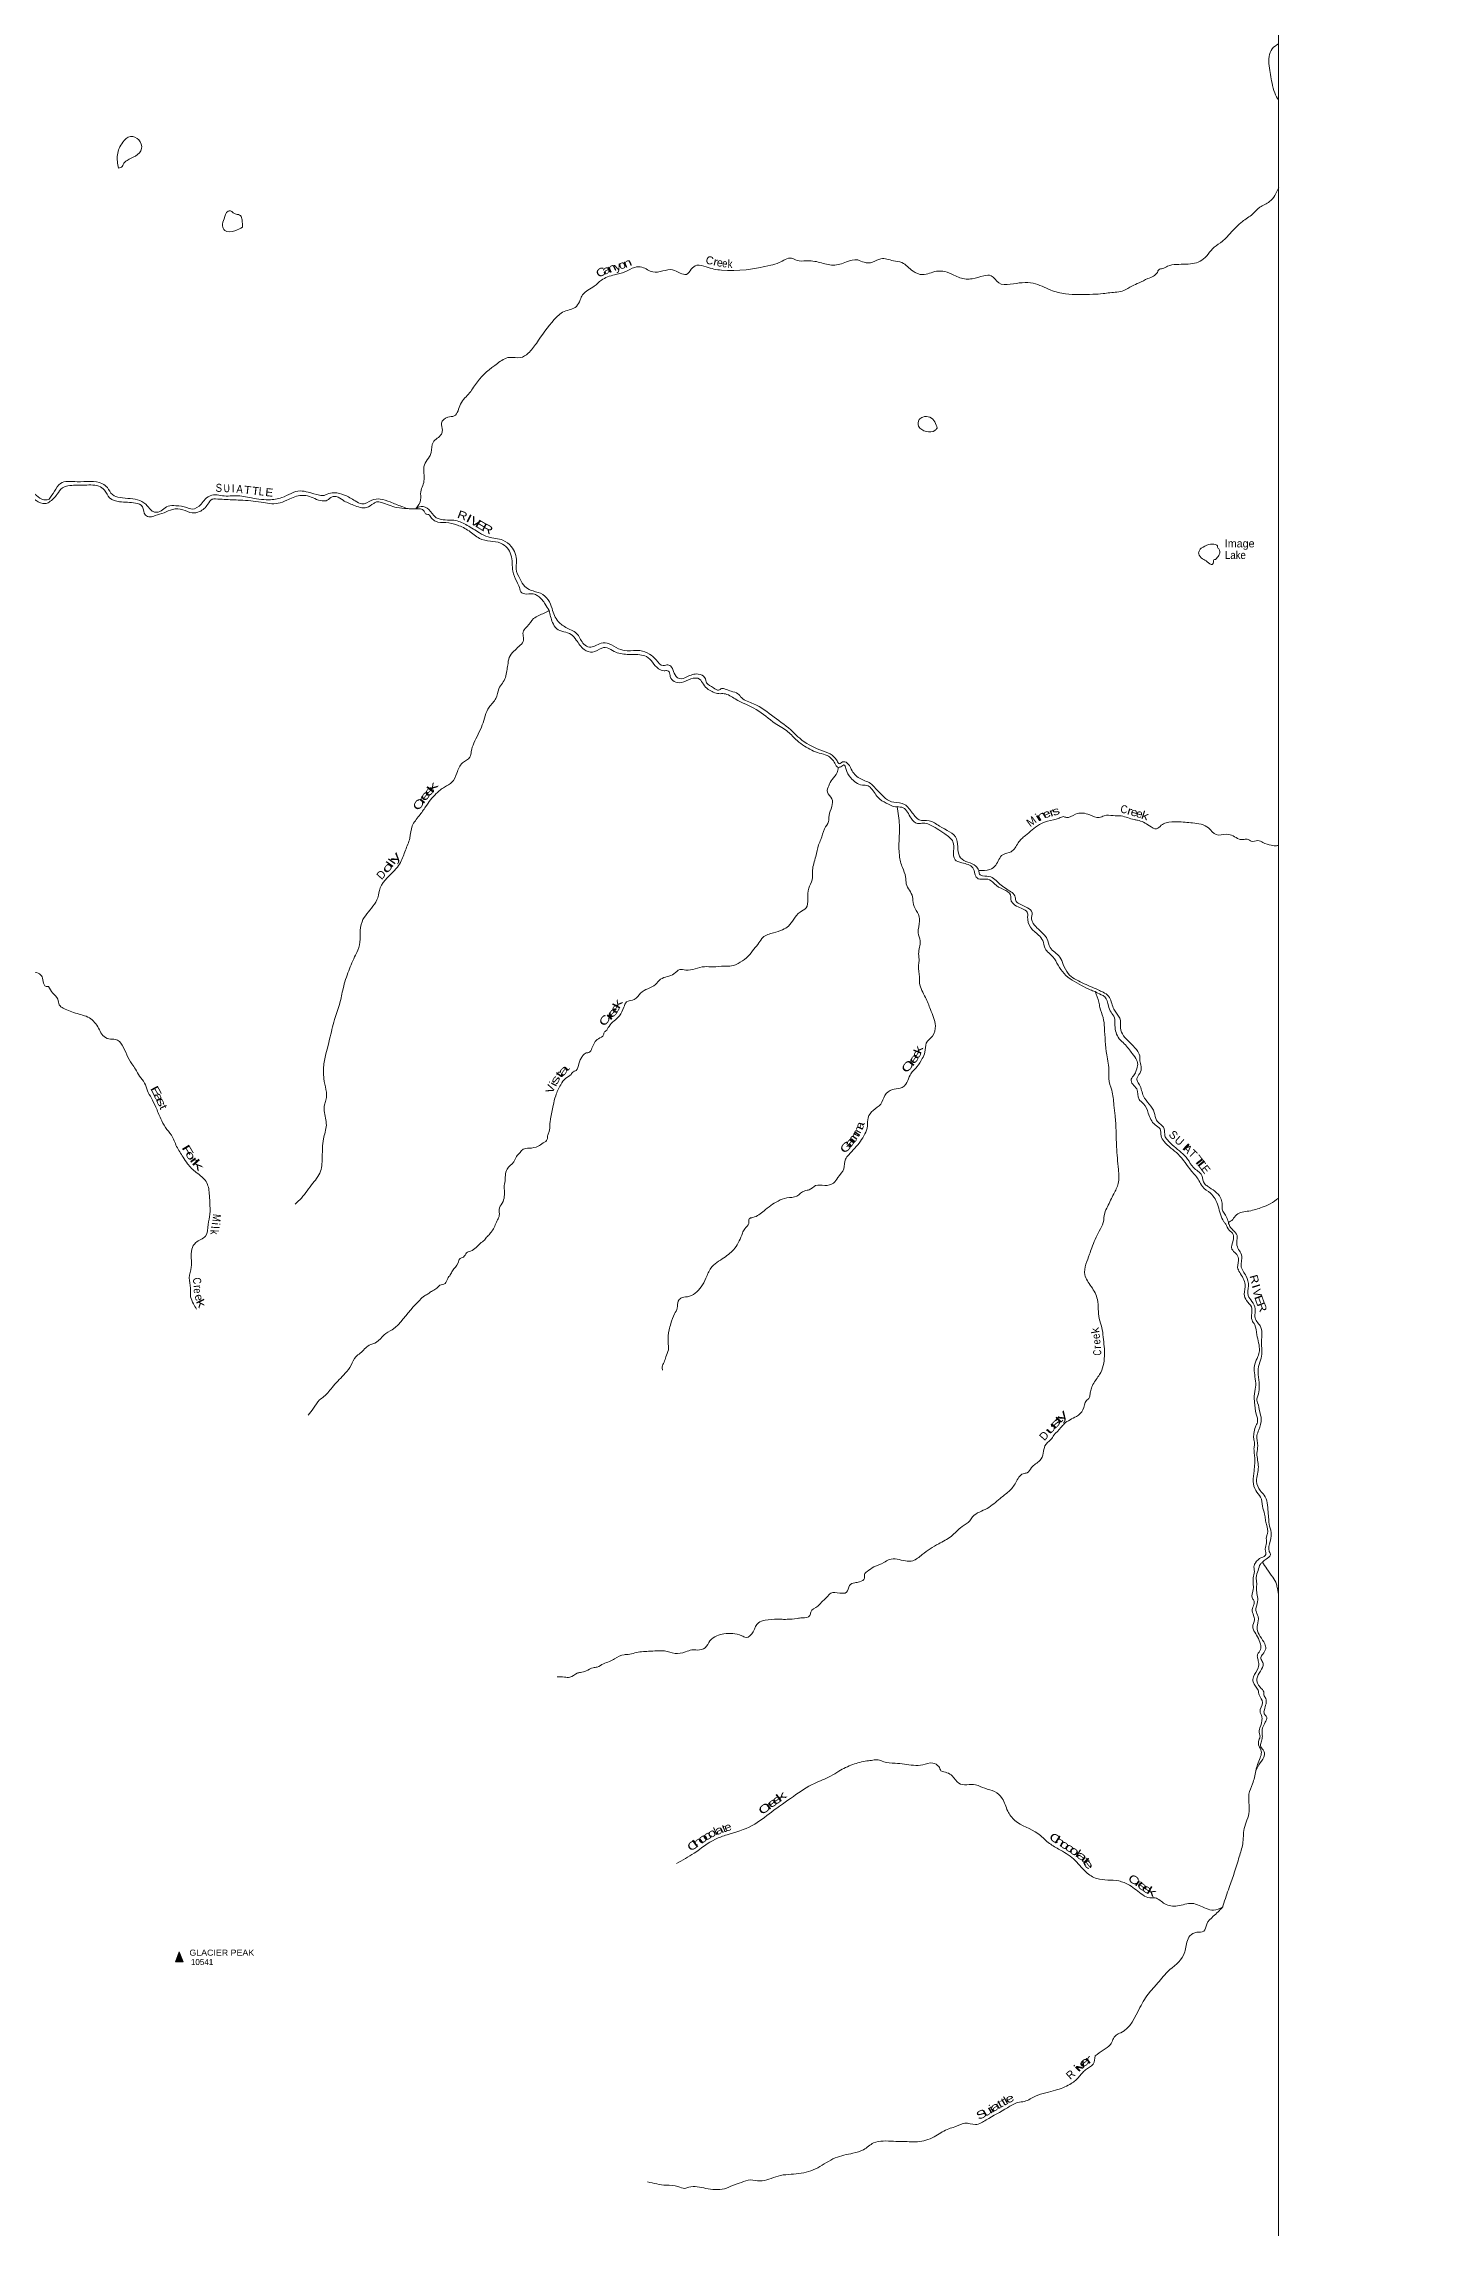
# Model space of a CAD drawing. Header units: feet. Extents: x -1048576 to 137166, y -268550 to 2097152.
# Drawn here: x -30860 to 3667, y 218110 to 272684 of the extents above; entities that cross this region are included whole.
import ezdxf
from ezdxf.enums import TextEntityAlignment as Align

# ---------------------------------------------------------------- set-up
doc = ezdxf.new("R2010")
doc.units = ezdxf.units.FT
doc.header["$LTSCALE"] = 80
doc.layers.add('39', color=7, linetype='Continuous', lineweight=13)
doc.layers.add('4', color=7, linetype='Continuous', lineweight=13)
doc.layers.add('41', color=7, linetype='Continuous')
doc.layers.add('42', color=7, linetype='Continuous')

msp = doc.modelspace()

# ---------------------------------------------------------------- hatches: boundary and pattern name
at = {"layer": '39'}
msp.add_hatch(color=256, dxfattribs=at).paths.add_polyline_path([(-27562.93, 224746.23), (-27474.57, 224994.16), (-27377.59, 224746.23)])

# ---------------------------------------------------------------- linework, layer by layer
msp.add_lwpolyline([(-27562.93, 224746.23), (-27474.57, 224994.16), (-27377.59, 224746.23)], close=True, dxfattribs=at)
for points in [[(-139726.18, 284721.75), (-139786.61, 284683.23), (-139865.18, 284636.58), (-139935.68, 284589.96), (-139981.99, 284555.51), (-140024.23, 284506.92), (-140030.24, 284490.75), (-140030.24, 284490.75), (-140086.75, 284492.64)], [(-46874.53, 274895.76), (-46903.87, 274752.26), (-47025.7, 274571.88), (-47025.29, 274505.26), (-46893.2, 274334.43), (-46767.8, 273941.5), (-46655.69, 273417.27), (-46441.62, 273351.89), (-46040.16, 273297.7), (-45874.33, 273209.84), (-45744.56, 273087.45), (-45583.72, 272829.98), (-45265.12, 272486.63), (-45093.57, 272128.28), (-45154.68, 271907.88), (-45177.55, 271695.77), (-44985.29, 271571.73), (-44674.09, 271446.35), (-44458.69, 271167), (-44464.4, 271112.46), (-44441.72, 271031.84), (-44356.25, 270901.11), (-44255.26, 270867.38), (-44103.03, 270698.69), (-43911.27, 270332.39), (-43744.98, 270169.83), (-43663.07, 269964.39), (-43537.45, 269537.14), (-43423.8, 269412.64), (-43016.87, 269128.34), (-42898.6, 268908.98), (-42951.44, 268654.31), (-43072.77, 268393.18), (-43078.02, 268265.96), (-42933.91, 268105.3), (-42645.79, 267802.14), (-42577.86, 267574.41), (-42588.56, 267350.26), (-42462.55, 267183.44), (-42153.26, 267041.9), (-41977.08, 266909.69), (-41578, 266591.03), (-41075.25, 266454.66), (-40650.82, 266273.42), (-40417.66, 266054.73), (-40394.22, 265850.96), (-40171.09, 265626.16), (-39879.51, 265413.86), (-39747.48, 265251.11), (-39571.08, 265084.58), (-39380.64, 264930.24), (-39253.88, 264642.29), (-38957.42, 264294.77), (-38492.15, 264026.96), (-38228.73, 263806.43), (-38174.52, 263516.04), (-38105.88, 263175.26), (-37867.84, 262821.34), (-37546.72, 262720.25), (-37182.1, 262756.69), (-36936.79, 262853), (-36795.83, 262876.03), (-36616.48, 262883.13), (-36269.04, 262764.03), (-35818.19, 262546.6), (-35053.07, 262357.25), (-34911.82, 262333.85), (-34655.65, 262305.06), (-34474.28, 262312.17), (-34225.23, 262131.93), (-33843.51, 262011), (-33199.3, 262139.92), (-33108.19, 262075.85), (-32782.22, 261843.57), (-32638.56, 261755.57), (-32294.99, 261610.2), (-31871.19, 261529.9), (-31532.43, 261509.66), (-31242.06, 261491.17), (-31126.92, 261451.46), (-30956.81, 261325.27), (-30825.52, 261281.62), (-30720.85, 261298.8)], [(1.47, 272680.67), (-159.35, 272558.09), (-235.66, 272127.55), (-162.72, 271699.8), (-96.82, 271451.74), (1.65, 271263.96)], [(-28993.66, 269572.98), (-29015.66, 269906.07), (-28882.24, 270219.78), (-28689.4, 270364.17), (-28481.17, 270276.39), (-28411.42, 270060.67), (-28567.72, 269874.07), (-28774.88, 269767.98), (-28875.14, 269660.43), (-28897.06, 269611.85), (-28993.66, 269572.98)], [(-21559.72, 261062.46), (-21439.08, 261281.9), (-21438.18, 261485.87), (-21384.58, 261641.64), (-21353.15, 261795.29), (-21329.14, 262199.31), (-21215.07, 262363.48), (-21177.32, 262466.67), (-21126.26, 262719.37), (-20921.66, 262926.41), (-20895.97, 263023.48), (-20919.12, 263199.06), (-20758.58, 263347.31), (-20599.42, 263380.45), (-20439.69, 263678.14), (-20215.34, 263960.01), (-20021.19, 264233.65), (-19517.46, 264694.69), (-19219.76, 264843.65), (-18941.39, 264837.02), (-18752.39, 264947.06), (-18548.02, 265194.49), (-18101.49, 265788.52), (-17854.49, 265987.71), (-17546.62, 266118.55), (-17452.71, 266280.6), (-17390.87, 266406.13), (-17101.61, 266621.7), (-16922.92, 266772.06), (-16594.89, 266907.05), (-16335.11, 266981.1), (-16089.66, 267093.45), (-15908.15, 267096.41), (-15637.23, 266978.67), (-15145.38, 267031.71), (-14951.3, 266949.92), (-14799.86, 266918.4), (-14677.51, 267044.24), (-14538.9, 267145.93), (-14302.69, 267104.75), (-13921.03, 267021.92), (-12689.35, 267147.46), (-12479.94, 267211.15), (-12175.99, 267323.8), (-12032.46, 267263.96), (-11810.55, 267257.04), (-11461.4, 267216.44), (-11130.24, 267147.48), (-10793.86, 267230.01), (-10517.81, 267279.91), (-10358.14, 267220.16), (-10144.36, 267223.29), (-9939.1, 267309.17), (-9626.19, 267258.29), (-9412.13, 267210.93), (-9134.64, 266998.31), (-8896.16, 266910.69), (-8547.69, 266995.3), (-8343.93, 266986.26), (-8111.49, 266898.61), (-7810.42, 266799.2), (-7657.18, 266808.08), (-7365.12, 266880.28), (-7179.58, 266885.28), (-6993.03, 266704.49), (-6704.44, 266673.68), (-6129.73, 266696.86), (-5691.1, 266523.45), (-5327.55, 266432.44), (-4641.72, 266421.87), (-4381.62, 266437.35), (-4214.33, 266460.44), (-3869.72, 266512.71), (-3664.61, 266626.87), (-3487.56, 266706.55), (-3264.26, 266812.72), (-3029.12, 266967.42), (-2993.18, 267034.25), (-2900.57, 267065.02), (-2773.8, 267120.21), (-2310.18, 267171.08), (-1919.43, 267270.05), (-1606.56, 267594.79), (-1403.68, 267747.3), (-1209.11, 267942.18), (-904.15, 268238.61), (-649.02, 268425.73), (-466.41, 268596.31), (-225.15, 268736.91), (3.28, 269085.17)], [(-25887.52, 268096.72), (-26080.67, 268008.88), (-26332.83, 268017.67), (-26391.96, 268132.47), (-26348.55, 268308.39), (-26252.77, 268498.72), (-26194.34, 268509.12), (-26125.48, 268456.97), (-26052.68, 268423.02), (-25943.57, 268387.23), (-25902.63, 268278.39), (-25887.52, 268096.72)], [(-39681.19, 264964.83), (-39394.54, 264572.84), (-39126.56, 264265.52), (-38804.92, 264081.66), (-38534.2, 263982.3), (-38353.94, 263844.05), (-38317.35, 263470.79), (-38201.87, 263053.57), (-37915.62, 262726.18), (-37435.19, 262613.9), (-37076.86, 262688.67), (-36930.18, 262762.2), (-36823.21, 262740.61), (-36555.28, 262766.4), (-36337.1, 262686.92), (-35759.12, 262448.02), (-35161.43, 262279.91), (-34582.36, 262188.39), (-34402.39, 262096.58), (-33949.66, 261901.37), (-33762.34, 261922.65), (-33571.31, 261996.44), (-33204.77, 262047.02), (-33024.28, 261872.44), (-32656.2, 261674.72), (-32334.51, 261482.79), (-31855.96, 261350.32), (-31597.35, 261252.9), (-31352.02, 261347.19), (-31257.59, 261396.19), (-31201.05, 261380.37), (-31047.14, 261264.18), (-30826.96, 261188.75), (-30720.48, 261223.21)], [(-8532.24, 263071.55), (-8591.61, 263230.78), (-8713.25, 263345.26), (-8890.78, 263352.41), (-8979.17, 263287.33), (-8994.41, 263123.67), (-8802.09, 262993.41), (-8588.42, 263016.73), (-8532.24, 263071.55)], [(-30720.85, 261298.8), (-30593.25, 261496.88), (-30441.03, 261693.56), (-30025.77, 261736.1), (-29392.16, 261684.87), (-29268.6, 261588.58), (-29142.59, 261413.54), (-28950.58, 261339.81), (-28458.02, 261263.61), (-28269.73, 261133.32), (-28150.01, 261002.68), (-28032.85, 260970.98), (-27751.3, 261121.88), (-27555.74, 261137.03), (-27283.18, 261087.96), (-27149.87, 261052.3), (-26926.65, 261174.63), (-26824.48, 261300.37), (-26655.59, 261398.18), (-26302.51, 261377.8), (-26096.83, 261386.95), (-25723.43, 261340.42), (-25235.03, 261286.41), (-24906.55, 261338.61), (-24449.62, 261506.58), (-24253.8, 261473.26), (-23962.98, 261400.3), (-23850.43, 261391.64), (-23779.55, 261425.24), (-23602.25, 261460.49), (-23345.78, 261403.26), (-23074.69, 261255.22), (-22908.89, 261179.35), (-22659.3, 261273.54), (-22449.7, 261302.9), (-22201.21, 261229.47), (-21916.2, 261117.86), (-21774.72, 261064.07)], [(-30720.48, 261223.21), (-30522.2, 261421.8), (-30390.01, 261584.77), (-30253.13, 261633.95), (-29880.08, 261650.02), (-29482.59, 261623.81), (-29340.88, 261527.62), (-29210.71, 261330.38), (-28962.1, 261234.74), (-28566.6, 261202.46), (-28390.63, 261112.5), (-28318.88, 260900.83), (-28195.61, 260859.06), (-28074.75, 260887.96), (-27849.25, 260959.81), (-27637.94, 261045.73), (-27381.73, 261036.96), (-27149.35, 260957.39), (-26963.96, 260988.65), (-26759.23, 261171.46), (-26648.99, 261297.24), (-26564.32, 261305.76), (-26350.45, 261292.74), (-25948.99, 261276.65), (-25424.28, 261222.83), (-25002.59, 261196.74), (-24785.19, 261274.61), (-24455.03, 261389.42), (-24263.37, 261380.32), (-23901.66, 261256.99), (-23774.67, 261271.78), (-23654.13, 261359.25), (-23547.26, 261363.84), (-23377.33, 261271.83), (-23116.48, 261152.01), (-22791.41, 261089.08), (-22612.48, 261195.02), (-22542.09, 261231.74), (-22420.99, 261218.23), (-22035.06, 261090.99), (-21774.72, 261064.07)], [(-21774.72, 261064.07), (-21722.27, 261062.32), (-21639.55, 261058.71), (-21562.92, 261061.13)], [(-21562.92, 261061.13), (-21430.11, 261116.35), (-21236.07, 261042.63), (-21067.61, 260849.64), (-20980.64, 260805.66), (-20560.89, 260765.43), (-20277.86, 260645.74), (-19968.24, 260459.53), (-19751.86, 260355.64), (-19382.31, 260274.77), (-19173.69, 260116.31), (-19044.6, 259747.42), (-19053.65, 259557.54), (-18955.44, 259303.6), (-18833.4, 259116.42), (-18691.72, 259026.28), (-18445.21, 258946.78), (-18252.72, 258786.22), (-18156.71, 258564.58), (-18003.68, 258244.28), (-17778.9, 258079.85), (-17517.82, 257917.63), (-17359.17, 257674.1), (-17223.62, 257600.08), (-16927.67, 257698.55), (-16727.91, 257683.44), (-16491.24, 257559.46), (-16279.19, 257510.07), (-15958.51, 257513.76), (-15724.07, 257426.12), (-15555.89, 257285.63), (-15381.63, 257139.11), (-15311.11, 257153.62), (-15214.23, 257142), (-15135.02, 257041.44), (-15055.41, 256868.18), (-14972.43, 256816.1), (-14789.11, 256857.44), (-14501.08, 256929.62), (-14339.22, 256837.57), (-14292.12, 256708.57), (-14122.04, 256588.28), (-13992.61, 256526.35), (-13920.23, 256567.12), (-13825.37, 256555.49), (-13679.85, 256501.72), (-13510.06, 256435.96), (-13420.79, 256339.49), (-13119.42, 256185.56), (-12607.31, 255855), (-12135.33, 255483.85), (-11967.05, 255325.19), (-11463.24, 255034.98), (-11204.5, 254931.31), (-11032.1, 254756.51), (-10973.23, 254688.16), (-10929, 254714.64), (-10870.65, 254739.18), (-10755.36, 254681.21), (-10655.59, 254510.08), (-10440.68, 254307.23), (-10171.7, 254175.34), (-10076.35, 254072.84), (-9901.95, 253902.09), (-9822.84, 253819.7), (-9612.56, 253725.88), (-9346.01, 253668.7), (-9238.58, 253572.32), (-9063.91, 253351.09), (-8982.88, 253286.89), (-8732.64, 253261.93), (-8475.76, 253129.98), (-8046.39, 252807.08), (-8012.67, 252542.7), (-7946.99, 252335.04), (-7562.62, 252124.99), (-7487.43, 252022.39)], [(-21562.92, 261061.13), (-21354.86, 261003.65), (-21316.16, 260935.19), (-21243.43, 260913.35), (-21164.3, 260826.92), (-21071.08, 260746.63), (-20812.75, 260717.68), (-20519.92, 260650.54), (-20230.71, 260506.64), (-19971.51, 260320.17), (-19696.83, 260250.92), (-19444.44, 260201.74), (-19276.37, 260081.45), (-19151.29, 259708.49), (-19136.01, 259496.53), (-19037.78, 259238.55), (-18972.46, 259095.5), (-18913.22, 258960.51), (-18735.57, 258931.14), (-18592.33, 258923.8), (-18503.33, 258877.82), (-18326.75, 258676.79), (-18225.02, 258515.76)], [(-1934.48, 260076.61), (-1741.34, 260166.47), (-1577.95, 260163.28), (-1523.26, 260121.16), (-1521.05, 260084.82), (-1492.64, 260054.67), (-1481.82, 259919.42), (-1551.86, 259818.09), (-1577.95, 259795.74), (-1618.24, 259785.43), (-1628.02, 259730.85), (-1655.92, 259668.11), (-1781.32, 259732.08), (-1900.76, 259812.24), (-1996.22, 259932.91), (-1976.52, 260019.85), (-1934.48, 260076.61)], [(-18224.94, 258515.48), (-18482.51, 258391.23), (-18617.22, 258313.79), (-18773.49, 258121.13), (-18871.7, 258007.53), (-18876.31, 257744.98), (-18982.52, 257619.22), (-19108.93, 257499.41), (-19225.07, 257345.33), (-19260.32, 257151.28), (-19287.76, 257005.73), (-19317.12, 256844.02), (-19485, 256560.42), (-19558.32, 256321.75), (-19728.54, 256098.72), (-19899.58, 255657.59), (-20110.87, 255200.09), (-20174.29, 254995.79), (-20209.82, 254854.24), (-20396.6, 254707.87), (-20532.37, 254454.73), (-20656.15, 254223.87), (-20841.07, 254105.78), (-21051.95, 253941.11), (-21314.37, 253612.59), (-21474.49, 253387.6), (-21648.57, 253132.24), (-21711.45, 252828.99), (-21818.71, 252525.51), (-21942.09, 252221.95), (-22048.15, 252067.92), (-22448.89, 251583.19), (-22512.1, 251340.52), (-22631.94, 251125.84), (-22904.13, 250738.7), (-22950.95, 250449.67), (-22969.54, 250160.79), (-23066.98, 249907.85), (-23236.27, 249515.2), (-23377.05, 249072.2), (-23459.73, 248700.19), (-23590.62, 248293.6), (-23712.98, 247802.23), (-23858.86, 246817.99), (-23805.47, 246277.05), (-23841.13, 246159.73), (-23846.39, 246014.3), (-23796.01, 245655.1), (-23866.74, 245311.42), (-23891.7, 245081.07), (-23898.67, 244881.11), (-23942.99, 244503.24), (-24167.02, 244160.78), (-24459.47, 243791.72), (-24577.87, 243682.05)], [(-18225.02, 258515.76), (-18142.71, 258217.3), (-18038.99, 258062.34), (-17679.18, 257916.79), (-17549.34, 257780.14), (-17352.4, 257542.87), (-17142.27, 257477.32), (-16908.86, 257579.5), (-16826.26, 257596.09), (-16642.27, 257514.24), (-16321.07, 257423.02), (-15966.02, 257410.73), (-15794.32, 257365.17), (-15496.18, 257063.8), (-15354.71, 257012.03), (-15272.02, 257012.46), (-15231.52, 256984.39), (-15200.62, 256865.4), (-15103.14, 256744.74), (-14921.45, 256715.39), (-14683.98, 256811.54), (-14468.1, 256800.55), (-14374.63, 256673.81), (-14250.9, 256547.22), (-13986.09, 256439.55), (-13856.99, 256438.2), (-13577.93, 256306.36), (-13052.09, 256044.54), (-12576.19, 255695.63), (-12260.41, 255489.26), (-12033.29, 255266.28), (-11844.96, 255129.93), (-11476.9, 254952.11), (-11278.92, 254894.58), (-11090.28, 254699.67), (-11053.61, 254633.22), (-11002.97, 254593.09)], [(-11002.97, 254593.09), (-11032.52, 254465.71), (-11156.65, 254297.45), (-11242.52, 254139.48), (-11273.9, 253977.76), (-11164.08, 253812.74), (-11163.04, 253622.91), (-11234.38, 253390.3), (-11249.71, 253242.8), (-11345.53, 253062.57), (-11438.86, 252793.5), (-11494.61, 252661.94), (-11565.6, 252366.73), (-11646.43, 252025.02), (-11657.21, 251784.64), (-11742.82, 251580.23), (-11765.51, 251303.45), (-11808.69, 251085.12), (-11959.39, 250981.34), (-12115.72, 250800.8), (-12247.91, 250630.48), (-12392.64, 250540.87), (-12622.15, 250462.94), (-12885.74, 250348.48), (-12985.82, 250208.61), (-13110.03, 250054.49), (-13252.26, 249876.04), (-13453.14, 249727.57), (-13668.44, 249633.56), (-13851.96, 249628.57), (-14130.19, 249608.94), (-14350.08, 249615.88), (-14815.53, 249530.66), (-14964.85, 249542.01), (-15109.5, 249438.26), (-15443.57, 249301.22), (-15571.95, 249173.33), (-15760.96, 249065.31), (-15941.88, 248955.32), (-16100.34, 248794.96), (-16291.63, 248735.4), (-16361.49, 248601.76), (-16473.26, 248387.11), (-16732.01, 248123.24), (-16812.06, 248009.73), (-16842.21, 247989.38), (-16867.99, 247910.48), (-16998.57, 247814.89), (-17158.63, 247577.78), (-17232.67, 247470.36), (-17299.17, 247459.92), (-17399.55, 247374.58), (-17449.51, 247289.51), (-17485.27, 247190.37), (-17556.97, 247024.4), (-17623.36, 246991.74), (-17681.48, 246924.8), (-17818.09, 246825.13), (-17940.25, 246664.96), (-18063.8, 246391.69), (-18126.98, 246142.97), (-18193.73, 245809.41), (-18207.3, 245708.36), (-18234.25, 245473.96), (-18270.07, 245384.92), (-18275.66, 245302.09), (-18376.01, 245210.7), (-18502.63, 245129.26), (-18734.31, 245079.59), (-18873.35, 245054.63), (-18955.6, 244973.43), (-19043.8, 244874.01), (-19113.64, 244736.33), (-19280.07, 244557.75), (-19336.72, 244222.22), (-19350.43, 244147.43), (-19347.79, 244034.35), (-19348.93, 243872.79), (-19400.46, 243706.93), (-19480.28, 243551.01), (-19473.41, 243401.61), (-19519.17, 243286.26), (-19572.98, 243166.83), (-19636.81, 243037.25), (-19690.87, 242964.27), (-19769.03, 242872.99), (-19813.17, 242830.35), (-19847.2, 242783.73), (-19949.61, 242700.4), (-20047.9, 242600.93), (-20194.61, 242505.25)], [(-11002.97, 254593.09), (-10914.4, 254625.86), (-10862.14, 254658.44), (-10815.26, 254569.83), (-10692.95, 254334.19), (-10401.52, 254153.95), (-10258.22, 254136.52), (-10154.85, 254044.16), (-9961.89, 253798.79), (-9745.41, 253676.72), (-9611.96, 253616.83), (-9535, 253612.89)], [(-9535.31, 253615.21), (-9474.31, 253157.11), (-9476.14, 252387.68), (-9399.89, 252091.21), (-9319.99, 251865.45), (-9302.86, 251683.78), (-9145.81, 251365.52), (-9126.61, 251173.77), (-9024.63, 250968.32), (-8971.03, 250756.55), (-9007.76, 250465.56), (-8958.24, 250261.85), (-8994.78, 249936.52), (-8983.71, 249756.85), (-8997.16, 249635.61), (-8975.49, 249361.07), (-8972.63, 249207.61), (-8823.41, 248844.88), (-8698.75, 248548.66), (-8577.49, 248137.32), (-8646.67, 247878.47), (-8803.04, 247703.98), (-8836.07, 247475.61), (-8903.81, 247321.78), (-9037.82, 247117.12), (-9210.14, 246908.21), (-9285.77, 246724.05), (-9460.45, 246577.74), (-9651.9, 246548.47), (-9838.64, 246396.04), (-9942.36, 246183.46), (-10131.09, 246024.96), (-10257.16, 245842.55), (-10276.2, 245636.47), (-10449.56, 245251.87), (-10742.17, 244911.08), (-10822.28, 244805.65), (-10865.33, 244565.11), (-11011.37, 244346.25), (-11123.56, 244208.34), (-11341.07, 244148.64), (-11568.96, 244143.42), (-11727.73, 244039.6), (-11840.54, 244014.78), (-12041.5, 243880.46), (-12289.36, 243838.78), (-12508.77, 243758.88), (-12858.4, 243516.75), (-13139.85, 243347.67), (-13230.42, 243312.87), (-13239.89, 243199.73), (-13338, 243067.95), (-13395.88, 242956.58), (-13587.45, 242581.98), (-13860.45, 242342.27), (-14185.77, 242082.09), (-14309.45, 241831.03), (-14427.25, 241612.31), (-14774.85, 241368.17), (-14938.02, 241330.97), (-15002.16, 241257.94), (-15025.41, 241084.14), (-15095.22, 240940.4), (-15186.66, 240695.57), (-15228.16, 240539.85), (-15254.73, 240234.77), (-15247.61, 240040.94), (-15311.19, 239864.92), (-15354.83, 239731.41), (-15402.59, 239612.01), (-15394.07, 239529.26)], [(-9535.31, 253615.21), (-9381.86, 253585.72), (-9180.76, 253326.25), (-9026.75, 253195.78), (-8871.51, 253206.69), (-8734.15, 253169.03), (-8341.57, 252934.79), (-8136.77, 252735.93), (-8121.39, 252505.79), (-8085.92, 252289.89), (-7916.07, 252212.01), (-7641.07, 252086.21), (-7587.82, 251939.07), (-7534.8, 251832.31), (-7387.4, 251802.78), (-7227.98, 251789.48), (-7049.68, 251640.96), (-6687.11, 251362.14), (-6690.77, 251293.46), (-6656.08, 251220.94), (-6508.23, 251108.61), (-6271.39, 250952.33), (-6270.89, 250861.45), (-6196.86, 250601.32), (-6000.14, 250406.46), (-5894.5, 250267.66), (-5832.9, 250068.06), (-5640.15, 249861.05), (-5509.93, 249653.72), (-5359.53, 249444.48), (-4926.26, 249145.83), (-4705.83, 249039.94), (-4586.57, 248992.09)], [(-7487.43, 252022.39), (-7215.27, 252046.02), (-7068.62, 252153.81), (-6892.56, 252415.24), (-6685.22, 252489.01), (-6506.91, 252708.04), (-6426.78, 252809.43), (-6328.4, 252890.72), (-6159.78, 253037), (-5771.68, 253253.08), (-5483.68, 253329.3), (-5372.95, 253366.22), (-5302.23, 253344.38), (-5076.78, 253426.33), (-4717.66, 253408), (-4485.35, 253342.56), (-4354.51, 253389.69), (-4134.66, 253390.83), (-3934.93, 253381.77), (-3607.61, 253291.49), (-3522.89, 253274.86), (-3225.65, 253139.08), (-3047.73, 253061.24), (-2931.23, 253148.69), (-2810.54, 253209.9), (-2524.3, 253239.66), (-2148.97, 253207.27), (-1748.92, 253082.13), (-1560.43, 252915.49), (-1298.28, 252924.93), (-1134.67, 252883.37), (-987.01, 252805.38), (-863.93, 252797.94), (-761.07, 252798.47), (-684.16, 252750.4), (-520.89, 252769.43), (-389.51, 252717.6), (-185.42, 252650), (-110.72, 252636.25), (5.16, 252644.88)], [(-37168.33, 253098.9), (-37018.59, 252681.89), (-36807.1, 252384.34), (-36509.31, 252145.83), (-36138.19, 252107.62), (-35792.01, 252190.38), (-35489, 252085.15), (-35054.22, 251859.56), (-34639.93, 251686.34), (-34427.85, 251616.91), (-34213.87, 251565.67), (-33744.2, 251564.37), (-33504.26, 251551.63), (-33041.52, 251368.6), (-32463.05, 251048.96), (-32234.3, 250892.82), (-31919.58, 250525.22), (-31538.09, 249792.6), (-31315.36, 249632.39), (-31274.55, 249551.88), (-30961.39, 249434.59), (-30886.16, 249330.06), (-30848.87, 249168.77), (-30800.21, 249122.62), (-30738.24, 249124.7)], [(-7487.43, 252022.39), (-7470.78, 251927.56), (-7395.94, 251889.58), (-7194.09, 251862.35), (-7060.45, 251766.11), (-6789, 251551.44), (-6580.16, 251352.6), (-6569.63, 251271.87), (-6474.35, 251183.51), (-6160.5, 250960.98), (-6171.76, 250807.44), (-6128.8, 250696.59), (-5863.07, 250421.31), (-5787.87, 250316.68), (-5708, 250096.98), (-5466.66, 249855.89), (-5382.95, 249670.54), (-5256.67, 249445.01), (-4906.46, 249212.57), (-4506.14, 249036.94), (-4386.81, 248976.97), (-4249.11, 248878.74), (-4130.52, 248584.51), (-4065.39, 248477.81), (-3953.33, 248272.41), (-3943.95, 248032.14), (-3838.05, 247846.9), (-3519.47, 247497.17), (-3464.21, 247350.03), (-3467.78, 247265.2), (-3432.69, 247119.98), (-3468.07, 246950.16), (-3537.96, 246822.57), (-3537.7, 246774.1), (-3476.57, 246661.33), (-3376.2, 246381.14), (-3105.7, 245970.58), (-3050.18, 245777), (-2985.25, 245706.65), (-2855.36, 245559.91), (-2840.33, 245392.37), (-2779.24, 245287.67), (-2432.63, 244974.43), (-2272.37, 244807.65), (-2130.04, 244598.37), (-1919.17, 244397.51), (-1851.5, 244193.9), (-1774.5, 244129.68), (-1452.22, 243840.55), (-1413.15, 243703.42), (-1408.31, 243556.03), (-1298.29, 243354.65), (-1255.18, 243221.53)], [(-30738.24, 249124.7), (-30635.49, 248959.78), (-30509.59, 248804.93), (-30470.48, 248659.73), (-30369.18, 248577.46), (-30021.53, 248443.96), (-29677.91, 248310.44), (-29466.65, 248036.89), (-29381.19, 247900.01), (-29235.47, 247809.89), (-29061.95, 247798.68), (-28783.53, 247416.42), (-28653.19, 247186.88), (-28567.75, 247054.04), (-28461.92, 246880.92), (-28337.93, 246707.88), (-28266.29, 246516.41), (-28168.47, 246333.14), (-28060.34, 246107.52), (-27929.65, 245815.38), (-27819.56, 245599.87), (-27669.24, 245406.78), (-27536.58, 245122.72), (-27375.8, 244859.01), (-27263.94, 244689.95), (-27044.91, 244470.97), (-26799.61, 244244.04), (-26721.33, 243945.57), (-26708.02, 243725.51), (-26704.38, 243428.67), (-26747.37, 243176.01), (-26816.35, 242880.81), (-27061.53, 242720), (-27157.44, 242553.9), (-27173.12, 242103.48), (-27220.09, 241840.71), (-27188.41, 241580.36), (-27187.25, 241368.32), (-27117.7, 241190.97), (-27038.29, 241054.06)], [(-4586.57, 248992.09), (-4488.3, 248726.03), (-4467.43, 248598.91), (-4385.36, 248344.89), (-4351.71, 248092.63), (-4293.53, 247414.39), (-4240.8, 246992.59), (-4243.89, 246820.92), (-4169.68, 246528.48), (-4115.19, 246155.16), (-4087.49, 245884.7), (-4070.44, 245717.17), (-4058.31, 245343.63), (-4046.97, 245115.49), (-4003.51, 244546.22), (-4005.63, 244196.85), (-4119.19, 243939.78), (-4274.74, 243615.86), (-4344.47, 243457.98), (-4381.51, 243223.53), (-4483.2, 243008.93), (-4668.46, 242585.9), (-4724.07, 242428.1), (-4813.48, 242181.26), (-4842.29, 241918.57), (-4679.31, 241622.56), (-4528.26, 241294.17), (-4481.29, 240819.84), (-4417.57, 240602.07), (-4381.95, 240359.91), (-4351.11, 239883.48), (-4471.63, 239424.43), (-4637.67, 239175.18), (-4683.41, 239055.79), (-4710.96, 238930.44), (-4730.62, 238837.44), (-4796.83, 238774.49), (-4888.34, 238541.78), (-5050.81, 238377.36), (-5356.37, 238192), (-5438.55, 238096.66), (-5612.98, 237905.92), (-5691.05, 237798.48), (-5837.41, 237638.18), (-5878.79, 237460.26), (-5964.51, 237276.04), (-6175.31, 237097.23), (-6281.5, 236967.43), (-6382.23, 236944.69), (-6566.56, 236721.6), (-6740.84, 236502.59), (-6959.72, 236325.76), (-7281.08, 236077.71), (-7645, 235867.82), (-7717.06, 235768.49), (-7909.9, 235624.1), (-8184.88, 235378.32), (-8492.47, 235194.97), (-8906.47, 234922.21), (-9141.62, 234769.53), (-9325.13, 234764.53), (-9728.72, 234798.79), (-9863.43, 234721.35), (-10110.94, 234617.07), (-10283.76, 234499.04), (-10347.94, 234434.09), (-10345.39, 234337.17), (-10471.94, 234241.59), (-10592.83, 234218.75), (-10719.54, 234153.47), (-10799.28, 233981.4), (-10966.57, 233960.34), (-11186.42, 233959.19), (-11286.72, 233859.72), (-11387.04, 233764.28), (-11517.43, 233634.36), (-11690.07, 233484.02), (-11711.79, 233399.09), (-11903.09, 233341.55), (-12032.09, 233326.75), (-12282.08, 233305.25), (-12368.81, 233304.8), (-12524.13, 233308.03), (-12828.55, 233282.22), (-12995.62, 233220.77), (-13129.53, 232995.91), (-13308.25, 232851.6), (-13415.38, 232895.47), (-13641.59, 232950.84), (-13859.38, 232943.65), (-14036.6, 232894.26)], [(-4586.57, 248992.09), (-4436.9, 248916.13), (-4341.8, 248862.1), (-4249.79, 248634.38), (-4186.42, 248479.21), (-4102.96, 248340.3), (-4089.8, 248146.49), (-3981.09, 247815.87), (-3855.33, 247687.27), (-3656.35, 247445.97), (-3542.45, 247272.89), (-3519.75, 247180.11), (-3555.21, 247024.43), (-3607.03, 246911.07), (-3681.08, 246805.67), (-3646.09, 246678.62), (-3542.58, 246560.01), (-3486.69, 246299.79), (-3375.16, 246191.32), (-3254.87, 245955.67), (-3087.89, 245665.73), (-2960.24, 245559.36), (-2933.08, 245387.85), (-2861.73, 245248.87), (-2511.03, 244927.58), (-2173.91, 244507.26), (-1991.11, 244273.95), (-1903.53, 244118.91), (-1702.96, 243956.37), (-1511.6, 243634.25), (-1366.25, 243243.23), (-1319.54, 243184.91)], [(-1255.2, 243221.59), (-1146.71, 243298.89), (-1052.53, 243412.47), (-740.43, 243509.01), (-408.15, 243603.63), (-210.95, 243687.45), (1.96, 243833.79)], [(-1319.54, 243184.91), (-1236.02, 243033.88), (-1134.57, 242923.34), (-1137.79, 242775.9), (-1164.82, 242555.63), (-1067.41, 242447.09), (-1002.21, 242326.26), (-1023.16, 242099.97), (-972.06, 241977.05), (-835.24, 241670.8), (-856.12, 241432.39), (-798.75, 241269.11), (-676.89, 241114.25), (-671.97, 240952.71), (-662.95, 240779.09), (-595.77, 240666.35), (-541.97, 240418.23), (-479.26, 240016.68), (-514.79, 239875.13), (-596.42, 239680.84), (-607.63, 239517.2), (-573.12, 239109.45), (-608.2, 238885.11), (-599.28, 238729.65), (-557.31, 238430.99), (-527.96, 238229.2), (-577.75, 238113.83), (-617.17, 237946.01), (-620.53, 237822.8), (-597.71, 237705.79), (-613.27, 237600.7), (-606.5, 237469.47), (-594.92, 237196.9), (-612.06, 237013.04), (-632.79, 236746.36), (-571.08, 236526.56), (-449.13, 236357.55), (-403.53, 236133.63), (-347.97, 235931.97), (-329.11, 235802.82), (-300.15, 235671.71), (-274.73, 235449.7), (-302.52, 235366.76), (-301.68, 235213.28), (-333.14, 235065.7), (-318.56, 234980.95), (-318.23, 234922.39), (-430.77, 234847.09), (-577.31, 234719.1), (-611.23, 234652.28), (-604.35, 234500.85), (-633.73, 234341.16), (-632.95, 234197.78), (-634.21, 234060.45), (-651.09, 233828.13), (-610.35, 233755.64), (-617.97, 233672.8), (-657.63, 233549.41), (-624.56, 233404.18), (-599.75, 233293.23), (-645.17, 233115.28), (-614.39, 233020.53), (-526.84, 232869.52), (-453.2, 232682.1), (-450.45, 232548.82), (-524.41, 232427.27), (-527.99, 232344.46), (-499.17, 232237.57), (-506.45, 232094.15), (-630.25, 231865.31), (-637.63, 231740.06), (-511.46, 231534.73), (-484.58, 231415.72), (-400.85, 231226.33), (-462.11, 230995.79), (-437.51, 230923.22), (-412.81, 230832.47), (-465.96, 230593.9), (-477.25, 230444.4), (-462.8, 230383.89), (-490.49, 230284.79), (-485.59, 230127.3), (-440.77, 230044.73), (-428.32, 229982.19), (-463.85, 229840.64), (-525.49, 229678.77), (-568.03, 229518.21)], [(-403.63, 234733.33), (-311.58, 234811.35), (-203.22, 234912.89), (-231.93, 234999.58), (-211.13, 235252.12), (-192.49, 235532.92), (-246.05, 235736.61), (-246.43, 235805.27), (-261.57, 235993), (-360.68, 236410.52), (-458.1, 236521.09), (-548.15, 236758.92), (-505.72, 237114.56), (-539.85, 237453.66), (-520.71, 237641.57), (-540.28, 237899.96), (-494.65, 238039.54), (-433.64, 238316.52), (-468.88, 238490.01), (-522.56, 238715.92), (-543.12, 238786.49), (-519.48, 238889.61), (-482.24, 239087.71), (-501.32, 239624.79), (-435.9, 239833.13), (-426.06, 240245.16), (-460.49, 240638.78), (-541.75, 240745.39), (-590.83, 240868.32), (-581.81, 241062.23), (-665.54, 241251.63), (-759.12, 241398.57), (-752.36, 241636.9), (-810.17, 241880.95), (-936.63, 242136.77), (-923.27, 242276.18), (-940.39, 242455.83), (-1015.7, 242580.64), (-1044.78, 242733.97), (-1037.62, 242899.61), (-1131.1, 243026.35), (-1216.33, 243120.82), (-1255.2, 243221.59)], [(-20194.61, 242505.25), (-20293.21, 242462.33), (-20371.3, 242358.93), (-20455.8, 242320.13), (-20503.62, 242212.85), (-20645.75, 242016.22), (-20697.65, 241916.99), (-20763.67, 241819.72), (-20829.58, 241700.23), (-20962.44, 241653.09), (-21058.75, 241561.71), (-21169.35, 241500.55), (-21247.7, 241443.6), (-21346.23, 241388.56), (-21462.65, 241284.97), (-21623.08, 241116.52), (-22154.44, 240544.26), (-22353.4, 240411.97), (-22542, 240231.25), (-22725.12, 240153.56), (-22947.92, 239956.52), (-23060.38, 239867.08), (-23174.2, 239656.46), (-23322.34, 239453.74), (-23621.13, 239137.15), (-23857.68, 238871.37), (-23964.12, 238788.02), (-24116.27, 238579.23), (-24250.46, 238406.87)], [(-568.82, 229515.08), (-463.65, 229716.12), (-353.34, 229917.96), (-367.98, 230012.8), (-443.2, 230121.46), (-435.75, 230232.57), (-406.17, 230355.91), (-410.84, 230473.01), (-385.49, 230630.66), (-306.18, 230881.49), (-356.95, 230943.83), (-355.47, 231042.79), (-313.96, 231196.49), (-320.72, 231325.7), (-367.59, 231414.31), (-370.02, 231489.02), (-461.43, 231607.69), (-541.26, 231821.34), (-453.54, 232007.59), (-388.04, 232201.8), (-408.49, 232252.18), (-441.3, 232350.96), (-397.39, 232436.01), (-321.49, 232571.71), (-346.36, 232692.75), (-535.97, 233063.35), (-528.44, 233162.34), (-511.44, 233372.45), (-564.71, 233523.64), (-523.58, 233748.01), (-553.57, 234066.93), (-546.25, 234204.29), (-561.18, 234351.64), (-509.69, 234525.58), (-452.07, 234685.42), (-402.23, 234735.63)], [(-404.09, 234734.02), (-292.07, 234565.08), (-145.71, 234355.82), (-54.02, 234186.66), (-29.19, 234073.69), (2.05, 233885.86)], [(-14036.6, 232894.26), (-14211.4, 232770.17), (-14325.39, 232591.86), (-14526.79, 232538.31), (-14659.93, 232541.66), (-14821.01, 232490.33), (-15083.01, 232452.62), (-15349.59, 232515.86), (-15539.19, 232516.9), (-15742.84, 232505.74), (-16087.52, 232465.58), (-16250.7, 232428.38), (-16353.52, 232421.79), (-16590.97, 232319.58), (-16723.71, 232250.23), (-16872.66, 232194.93), (-17027.51, 232111.33), (-17128.27, 232096.67), (-17303.3, 232014.98), (-17446.3, 231977.89), (-17526.87, 231957.28), (-17707.86, 231859.4), (-17845.02, 231860.71), (-18026.59, 231867.84)], [(-10991.11, 229513.73), (-10642.58, 229676.7), (-10286.06, 229765.39), (-10138.94, 229786.35), (-10003.85, 229795.13), (-9868.44, 229745.34), (-9581.84, 229710.48), (-9123.7, 229658.34), (-8891.81, 229669.64), (-8643.97, 229713.34), (-8492.2, 229623.25), (-8438.67, 229515.16)], [(-15046.07, 227201.37), (-14605.6, 227460.96), (-14072.72, 227809.63), (-13780.89, 227919.44), (-13154.97, 228151.28), (-12670.41, 228489.72), (-12125.57, 228878.79), (-11598.66, 229205.23), (-11194.22, 229386), (-10991.11, 229513.73)], [(-8438.67, 229515.16), (-8155.77, 229394.37), (-7987.96, 229207.1), (-7570.76, 229167.88), (-7340.8, 229081.71), (-7096.75, 229003.66), (-6906.82, 228828.57), (-6768.84, 228514.04), (-6590.81, 228278.36), (-6015.56, 227952.93), (-5754.95, 227727.57), (-5502.59, 227564.76), (-5123.04, 227319.53), (-4811.72, 226987.32), (-4541.24, 226826.58), (-3992.99, 226765.51), (-3726.71, 226661.28), (-3393.5, 226415.93), (-3220, 226343.74), (-3084.99, 226342.09), (-2844.76, 226193.38), (-2528.27, 226143.78), (-2161.75, 226205.35), (-1808.75, 226077.13), (-1623.25, 226035.25), (-1395.79, 226108.55)], [(-568.03, 229518.21), (-649.65, 229192.99), (-739.52, 228932.35), (-734.18, 228504.42), (-857.78, 228074.12), (-896.91, 227692.5), (-982.58, 227373.33), (-1106.28, 226973.3), (-1234.1, 226603.55), (-1381.84, 226159.05), (-1395.79, 226108.55)], [(-1398.46, 226107.69), (-1630.84, 225883.84), (-1795.46, 225685.56), (-1871.49, 225509.74), (-2044.69, 225485.04), (-2213.67, 225393.74), (-2289.76, 225240.11), (-2373.39, 224914.89), (-2769.06, 224499.99), (-3052.17, 224176.23), (-3226.86, 223979.95), (-3463.47, 223603.84), (-3941.08, 222972.72), (-4061.79, 222911.83), (-4204.13, 222677.29), (-4383.03, 222537.51), (-4582.07, 222395.66)], [(-4582.07, 222395.66), (-4635.84, 222189.62), (-4822.79, 222045.78), (-5001.52, 221853.52), (-5214.58, 221683.37), (-5570.77, 221537.06), (-5812.36, 221471.8), (-6076.06, 221390.33), (-6347.67, 221258.37), (-6518.85, 221229.64), (-6774.34, 221099.74), (-7305.34, 220793.47), (-7572.97, 220679.7), (-7841.06, 220713.27), (-8090.61, 220617.71), (-8239.58, 220572.89), (-8561.42, 220396.39), (-8972.03, 220253.96), (-9383.08, 220256.86), (-9622.86, 220260.24), (-10120.41, 220218.5), (-10373.77, 220050.26), (-10635.44, 219962.74), (-11078.36, 219844.44), (-11516.86, 219598.98), (-11987.89, 219452.35), (-12507.56, 219392.38), (-12962.54, 219267.99), (-13194.33, 219293.59), (-13423.85, 219234.42), (-13635.18, 219157.13), (-13848.5, 219073.78), (-14311.97, 219084.62), (-14735.17, 219109.69), (-14835.84, 219083.18), (-15009.26, 219131.14), (-15301.52, 219162.64), (-15767.22, 219246.14)]]:
    msp.add_spline(points, degree=3, dxfattribs=at)
at = {"layer": '4'}
msp.add_lwpolyline([(-244583.22, 368785.28), (-214011.33, 368469.88), (-183439.04, 368196.52), (-152866.39, 367965.22), (-122293.46, 367775.97), (-91720.3, 367628.79), (-61146.96, 367523.64), (-30573.52, 367460.57), (0, 367439.54), (0, 183577.08), (-30826.42, 183598.29), (-61652.78, 183661.9), (-92479.02, 183767.9), (-123305.1, 183916.31), (-154130.93, 184107.12), (-184956.48, 184340.33), (-215781.67, 184615.95), (-246606.45, 184933.97)], close=True, dxfattribs=at)
msp.add_lwpolyline([(-244583.22, 368785.28), (-214011.33, 368469.88), (-183439.04, 368196.52), (-152866.39, 367965.22), (-122293.46, 367775.97), (-91720.3, 367628.79), (-61146.96, 367523.64), (-30573.52, 367460.57), (0, 367439.54), (0, 183577.08), (-30826.42, 183598.29), (-61652.78, 183661.9), (-92479.02, 183767.9), (-123305.1, 183916.31), (-154130.93, 184107.12), (-184956.48, 184340.33), (-215781.67, 184615.95), (-246606.45, 184933.97)], close=True, dxfattribs=at)
msp.add_lwpolyline([(-244583.22, 368785.28), (-214011.33, 368469.88), (-183439.04, 368196.52), (-152866.39, 367965.22), (-122293.46, 367775.97), (-91720.3, 367628.79), (-61146.96, 367523.64), (-30573.52, 367460.57), (0, 367439.54), (0, 183577.08), (-30826.42, 183598.29), (-61652.78, 183661.9), (-92479.02, 183767.9), (-123305.1, 183916.31), (-154130.93, 184107.12), (-184956.48, 184340.33), (-215781.67, 184615.95), (-246606.45, 184933.97)], close=True, dxfattribs=at)
msp.add_lwpolyline([(-244583.22, 368785.28), (-214011.33, 368469.88), (-183439.04, 368196.52), (-152866.39, 367965.22), (-122293.46, 367775.97), (-91720.3, 367628.79), (-61146.96, 367523.64), (-30573.52, 367460.57), (0, 367439.54), (0, 183577.08), (-30826.42, 183598.29), (-61652.78, 183661.9), (-92479.02, 183767.9), (-123305.1, 183916.31), (-154130.93, 184107.12), (-184956.48, 184340.33), (-215781.67, 184615.95), (-246606.45, 184933.97)], close=True, dxfattribs=at)

# ---------------------------------------------------------------- texts
at = {"layer": '41'}
for s, rotation, width, p in [('C', 29.597, 1.3, (-16880.84, 266887.96)), ('a', 23.737, 1.4, (-16761.9, 266940.17)), ('n', 23.737, 1.4, (-16622.99, 266990.87)), ('y', 17.989, 1.2, (-16489.85, 267025.04)), ('o', 18.831, 1.15, (-16373.35, 267063.24)), ('n', 23.163, 1.4, (-16232.67, 267113.86)), ('r', 347.144, 1.15, (-14089.71, 267138.2)), ('e', 353.399, 0.85, (-13847.73, 267093.97)), ('k', 357.765, 0.9, (-13711.51, 267080.54)), ('S', 358.294, 0.9, (-26484.96, 261483.51)), ('U', 1.324, 0.8, (-26281.82, 261472.95)), ('A', 355.112, 0.9, (-25970.47, 261453.73)), ('T', 353.682, 1.1, (-25773.96, 261429.92)), ('T', 353.31, 1.1, (-25575.11, 261406.01)), ('L', 354.069, 0.9, (-25427.35, 261394.16)), ('E', 354.069, 1.1, (-25232.56, 261370.27)), ('R', 339.772, 1.25, (-20427.42, 260801.51)), ('I', 332.791, 1.65, (-20274.94, 260730.62)), ('V', 328.972, 1.45, (-20120.43, 260645.7)), ('E', 328.982, 1.65, (-19976.08, 260558.87)), ('R', 332.943, 1.4, (-19814.78, 260470.79)), ('C', 54.458, 1.45, (-21414.39, 253610.2)), ('r', 53.716, 1.9, (-21323.79, 253734.96)), ('e', 52.716, 1.75, (-21250.04, 253834.68)), ('e', 49.321, 1.85, (-21155.05, 253942.77)), ('k', 52.033, 2, (-21068.58, 254038.47)), ('i', 32.45, 1.4, (-5966.73, 253259.81)), ('n', 30.464, 1.6, (-5879.58, 253302.57)), ('e', 22.418, 1.25, (-5760.28, 253346.84)), ('r', 20.417, 1.35, (-5634.41, 253381.08)), ('s', 19.225, 1.4, (-5535.31, 253411.59)), ('C', 349.827, 0.9, (-3878.61, 253452.48)), ('r', 342.941, 1.25, (-3747.15, 253413.97)), ('e', 343.591, 1.1, (-3633.97, 253382.65)), ('e', 344.686, 1.1, (-3501.16, 253343.92)), ('k', 342.001, 1.3, (-3366.48, 253298.38)), ('o', 51.082, 1.8, (-22197.28, 252033.87)), ('l', 54.896, 1.4, (-22128.54, 252120.42)), ('l', 54.896, 1.4, (-22075.93, 252190.07)), ('y', 53.378, 1.85, (-21998.32, 252293.28)), ('C', 54.566, 1.45, (-16760.96, 248220.53)), ('r', 47.93, 2.15, (-16640, 248328.26)), ('e', 48.328, 1.9, (-16565.41, 248413.95)), ('k', 62.529, 1.6, (-16431.77, 248640.71)), ('e', 56.458, 1.6, (-16493.6, 248523.81)), ('C', 50.254, 1.6, (-9198.56, 247057.31)), ('r', 50.71, 2, (-9097.84, 247172.97)), ('e', 55.496, 1.65, (-9032.72, 247265.56)), ('k', 68.738, 1.4, (-8910.62, 247504.64)), ('e', 58.064, 1.55, (-8959.26, 247385.84)), ('V', 71.234, 1.15, (-18103.34, 246528.82)), ('i', 62.361, 1.2, (-18044.19, 246638.91)), ('s', 62.361, 1.65, (-17989.41, 246743.55)), ('t', 54.644, 1.6, (-17894.59, 246864.86)), ('a', 47.919, 2, (-17804.6, 246956.21)), ('E', 297.841, 1.55, (-28138.4, 246454.39)), ('a', 295.881, 1.45, (-28073.49, 246318.56)), ('s', 295.332, 1.6, (-28012.56, 246191.6)), ('t', 294.214, 1.2, (-27955.52, 246067.09)), ('m', 63.647, 1.2, (-10437.76, 245462.86)), ('a', 71.917, 1.25, (-10370.14, 245615.56)), ('F', 300.956, 1.8, (-27346.86, 244971.33)), ('G', 49.154, 1.5, (-10733.32, 245047.75)), ('a', 50.554, 1.9, (-10632.1, 245170.27)), ('m', 53.821, 1.45, (-10535.57, 245302.01)), ('I', 316.635, 2.25, (-2377.32, 245036.73)), ('o', 301.784, 1.55, (-27272.77, 244850.22)), ('r', 306.736, 1.9, (-27170.94, 244713.6)), ('k', 311.571, 2.15, (-27078.45, 244597.7)), ('T', 307.747, 1.95, (-2054.56, 244686.21)), ('L', 308.618, 1.85, (-1961.86, 244576.55)), ('M', 263.864, 0.85, (-26632.89, 243348.14)), ('k', 269.221, 0.85, (-26691.9, 242982.44)), ('C', 277.55, 0.85, (-27124.22, 241753.39)), ('R', 285.352, 1.15, (-699.3, 241779.32)), ('e', 274.94, 0.85, (-27109.48, 241504.81)), ('e', 288.527, 1.15, (-27069.13, 241318.86)), ('k', 295.114, 1.5, (-27016.94, 241161.57)), ('I', 287.989, 1.35, (-655.99, 241601.81)), ('V', 283.353, 1.05, (-628.53, 241443.35)), ('E', 289.431, 1.35, (-572.79, 241251.88)), ('R', 291.259, 1.25, (-502.81, 241071.41)), ('k', 99.32, 1.05, (-4487.99, 240539.15)), ('e', 97.416, 0.9, (-4466.44, 240389.23)), ('e', 95.481, 0.85, (-4452.44, 240248.31)), ('C', 90.915, 0.75, (-4432.52, 239971.12)), ('y', 49.065, 2, (-5342.42, 238330.07)), ('u', 50.025, 2, (-5620.1, 238020.94)), ('s', 47.779, 2.2, (-5516.03, 238132.23)), ('t', 47.335, 1.9, (-5420.69, 238234.04)), ('C', 37.178, 1.5, (-12792.33, 228493.64)), ('r', 37.178, 1.9, (-12676.21, 228578.5)), ('e', 35.568, 1.65, (-12592.45, 228643.82)), ('e', 35.568, 1.65, (-12484.84, 228720.77)), ('k', 35.493, 1.9, (-12374.69, 228799.41)), ('t', 20.268, 1.1, (-13823.94, 227988.5)), ('e', 19.133, 1.2, (-13732.07, 228021.32)), ('C', 33.795, 1.4, (-14584.32, 227571.48)), ('h', 36.542, 1.8, (-14454.21, 227663.21)), ('o', 36.542, 1.7, (-14338.48, 227748.57)), ('c', 32.683, 1.75, (-14229.67, 227814.7)), ('o', 28.142, 1.4, (-14121.74, 227874.23)), ('l', 25.972, 1.1, (-14030.1, 227915.09)), ('a', 23.972, 1.4, (-13942.94, 227948.9)), ('C', 327.169, 1.4, (-5640.42, 227750.55)), ('h', 327.175, 1.65, (-5518.1, 227672.54)), ('o', 327.148, 1.55, (-5395.5, 227591.61)), ('c', 327.148, 1.75, (-5270.9, 227513.81)), ('o', 327.119, 1.55, (-5154.91, 227435.91)), ('l', 327.119, 1.35, (-5061.99, 227372.13)), ('a', 323.133, 1.8, (-4973.69, 227307.52)), ('t', 316.542, 1.95, (-4868.4, 227196.64)), ('e', 308.542, 1.8, (-4829.21, 227128.01)), ('C', 328.343, 1.35, (-3669.76, 226713.28)), ('r', 326.723, 1.75, (-3547.2, 226634.7)), ('e', 321.929, 1.75, (-3454.08, 226560.65)), ('e', 325.526, 1.65, (-3339.9, 226483.01)), ('k', 329.867, 1.7, (-3221.02, 226414.97)), ('i', 46.737, 1.85, (-4960.38, 222013.96)), ('v', 43.443, 2.15, (-4873.49, 222095.32)), ('e', 38.789, 1.8, (-4799.12, 222163.59)), ('r', 35.68, 1.85, (-4692.68, 222226.26)), ('S', 26, 1.45, (-7382.46, 220844.86)), ('u', 29.987, 1.65, (-7231.48, 220928.46)), ('i', 29.987, 1.3, (-7127.12, 220988.68)), ('a', 29.964, 1.6, (-7039.99, 221041.17)), ('t', 29.964, 1.4, (-6916.38, 221110.19)), ('t', 29.964, 1.4, (-6824.27, 221162.3)), ('l', 29.964, 1.25, (-6768.35, 221195.53)), ('e', 28.159, 1.45, (-6675.25, 221243.52))]:
    msp.add_text(s, height=200, rotation=rotation, dxfattribs=dict(at, width=width)).set_placement(p, align=Align.CENTER)
for s, rotation, p in [('C', 347.144, (-14237.08, 267171.83)), ('e', 348.369, (-13979.76, 267116.45)), ('I', 358.022, (-26128.52, 261470.45)), ('M', 37.104, (-6116.98, 253167.16)), ('D', 48.23, (-22351.41, 251848.31)), ('S', 316.575, (-2694.91, 245339.24)), ('U', 319.045, (-2545.61, 245189.41)), ('A', 314.811, (-2339.92, 244990)), ('T', 313.705, (-2214.82, 244872.93)), ('E', 308.656, (-1897.32, 244488.07)), ('l', 266.978, (-26675.81, 243105.05)), ('i', 263.715, (-26657.32, 243201.82)), ('r', 275.861, (-27106.76, 241607.13)), ('r', 92.925, (-4441.42, 240114.18)), ('D', 49.11, (-5786.65, 237827.04)), ('R', 42.142, (-5130.34, 221853.8))]:
    msp.add_text(s, height=200, rotation=rotation, dxfattribs=at).set_placement(p, align=Align.CENTER)
at = {"layer": '41', "width": 0.9}
msp.add_text('Lake', height=200, dxfattribs=at).set_placement((-1339.43, 259804.29))
at = {"layer": '41'}
msp.add_text('Image', height=200, dxfattribs=at).set_placement((-1343.75, 260094.43))
at = {"layer": '42', "width": 1.1}
msp.add_text('GLACIER PEAK', height=150, dxfattribs=at).set_placement((-27218.17, 224899.45))
at = {"layer": '42'}
msp.add_text('10541', height=150, dxfattribs=at).set_placement((-27179.45, 224664.36))

doc.saveas('drawing.dxf')
